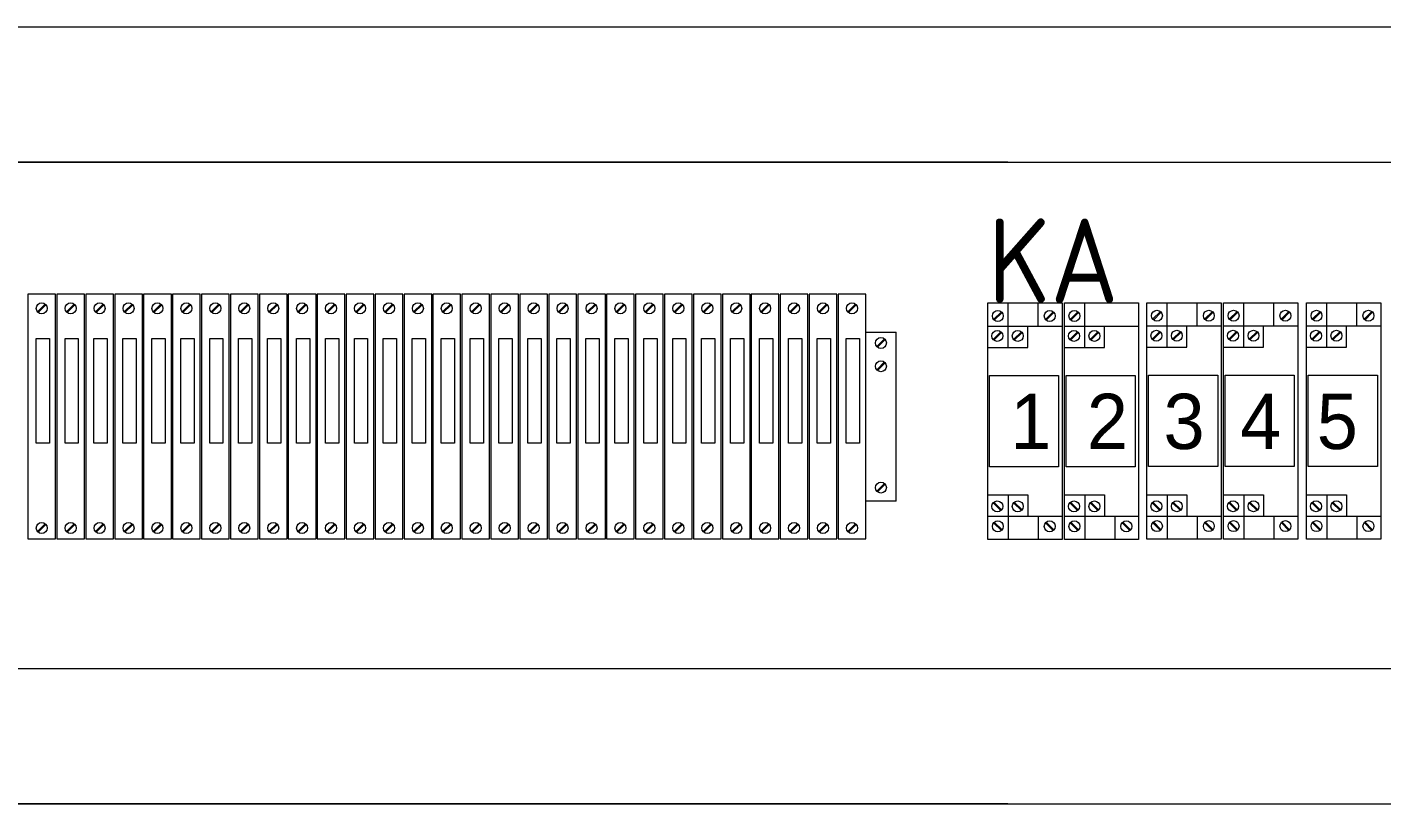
# Model space of a CAD drawing. Header units: millimetres. Extents: x 32721 to 72822, y 57624 to 123188.
# Drawn here: x 33314.6 to 33517.4, y 65275.7 to 65392 of the extents above; entities that cross this region are included whole.
import ezdxf

# ---------------------------------------------------------------- set-up
doc = ezdxf.new("R2010")
doc.units = ezdxf.units.MM
doc.header["$LTSCALE"] = 10
doc.layers.add('1轮廓实线层', color=7, linetype='Continuous', lineweight=18)
doc.layers.add('6文字层', color=3, linetype='Continuous', lineweight=18)
doc.styles.get("Standard").update_dxf_attribs({"font": 'isocp.shx', "width": 0.707, "bigfont": 'hztxt.shx'})
doc.styles.add('样式 1', font='SIMYOU.TTF', dxfattribs={"width": 0.75})

msp = doc.modelspace()

# ---------------------------------------------------------------- linework, layer by layer
at = {"layer": '1轮廓实线层'}
for p, q in [((33461.45, 65391.99), (33085.7, 65391.99)), ((33664.11, 65391.99), (33085.71, 65391.99)), ((33461.45, 65371.77), (33085.7, 65371.77)), ((33085.7, 65371.77), (33664.12, 65371.77)), ((33461.45, 65295.96), (33085.7, 65295.96)), ((33664.12, 65295.96), (33085.7, 65295.96)), ((33461.45, 65275.75), (33085.7, 65275.75)), ((33085.7, 65275.75), (33664.12, 65275.75))]:
    msp.add_line(p, q, dxfattribs=at)
at = {"layer": '1轮廓实线层', "lineweight": 13}
for p, q in [((33318.87, 65352.03), (33314.73, 65352.03)), ((33314.73, 65352.03), (33314.73, 65315.39)), ((33318.87, 65315.39), (33318.87, 65352.03)), ((33323.2, 65352.03), (33319.06, 65352.03)), ((33319.06, 65352.03), (33319.06, 65315.39)), ((33323.2, 65315.39), (33323.2, 65352.03)), ((33327.53, 65352.03), (33323.39, 65352.03)), ((33323.39, 65352.03), (33323.39, 65315.39)), ((33327.53, 65315.39), (33327.53, 65352.03)), ((33331.87, 65352.03), (33327.72, 65352.03)), ((33327.72, 65352.03), (33327.72, 65315.39)), ((33331.87, 65315.39), (33331.87, 65352.03)), ((33336.2, 65352.03), (33332.05, 65352.03)), ((33332.05, 65352.03), (33332.05, 65315.39)), ((33336.2, 65315.39), (33336.2, 65352.03)), ((33340.53, 65352.03), (33336.38, 65352.03)), ((33336.38, 65352.03), (33336.38, 65315.39)), ((33340.53, 65315.39), (33340.53, 65352.03)), ((33344.86, 65352.03), (33340.72, 65352.03)), ((33340.72, 65352.03), (33340.72, 65315.39)), ((33344.86, 65315.39), (33344.86, 65352.03)), ((33349.19, 65352.03), (33345.05, 65352.03)), ((33345.05, 65352.03), (33345.05, 65315.39)), ((33349.19, 65315.39), (33349.19, 65352.03)), ((33353.52, 65352.03), (33349.38, 65352.03)), ((33349.38, 65352.03), (33349.38, 65315.39)), ((33353.52, 65315.39), (33353.52, 65352.03)), ((33357.86, 65352.03), (33353.71, 65352.03)), ((33353.71, 65352.03), (33353.71, 65315.39)), ((33357.86, 65315.39), (33357.86, 65352.03)), ((33362.19, 65352.03), (33358.04, 65352.03)), ((33358.04, 65352.03), (33358.04, 65315.39)), ((33362.19, 65315.39), (33362.19, 65352.03)), ((33366.52, 65352.03), (33362.37, 65352.03)), ((33362.37, 65352.03), (33362.37, 65315.39)), ((33366.52, 65315.39), (33366.52, 65352.03)), ((33370.85, 65352.03), (33366.71, 65352.03)), ((33366.71, 65352.03), (33366.71, 65315.39)), ((33370.85, 65315.39), (33370.85, 65352.03)), ((33375.18, 65352.03), (33371.04, 65352.03)), ((33371.04, 65352.03), (33371.04, 65315.39)), ((33375.18, 65315.39), (33375.18, 65352.03)), ((33379.51, 65352.03), (33375.37, 65352.03)), ((33375.37, 65352.03), (33375.37, 65315.39)), ((33379.51, 65315.39), (33379.51, 65352.03)), ((33383.84, 65352.03), (33379.7, 65352.03)), ((33379.7, 65352.03), (33379.7, 65315.39)), ((33383.84, 65315.39), (33383.84, 65352.03)), ((33388.18, 65352.03), (33384.03, 65352.03)), ((33384.03, 65352.03), (33384.03, 65315.39)), ((33388.18, 65315.39), (33388.18, 65352.03)), ((33392.51, 65352.03), (33388.36, 65352.03)), ((33388.36, 65352.03), (33388.36, 65315.39)), ((33392.51, 65315.39), (33392.51, 65352.03)), ((33396.84, 65352.03), (33392.7, 65352.03)), ((33392.7, 65352.03), (33392.7, 65315.39)), ((33396.84, 65315.39), (33396.84, 65352.03)), ((33401.18, 65352.03), (33397.04, 65352.03)), ((33397.04, 65352.03), (33397.04, 65315.39)), ((33401.18, 65315.39), (33401.18, 65352.03)), ((33405.51, 65352.03), (33401.37, 65352.03)), ((33401.37, 65352.03), (33401.37, 65315.39)), ((33405.51, 65315.39), (33405.51, 65352.03)), ((33409.85, 65352.03), (33405.7, 65352.03)), ((33405.7, 65352.03), (33405.7, 65315.39)), ((33409.85, 65315.39), (33409.85, 65352.03)), ((33414.18, 65352.03), (33410.03, 65352.03)), ((33410.03, 65352.03), (33410.03, 65315.39)), ((33414.18, 65315.39), (33414.18, 65352.03)), ((33418.51, 65352.03), (33414.36, 65352.03)), ((33414.36, 65352.03), (33414.36, 65315.39)), ((33418.51, 65315.39), (33418.51, 65352.03)), ((33422.84, 65352.03), (33418.7, 65352.03)), ((33418.7, 65352.03), (33418.7, 65315.39)), ((33422.84, 65315.39), (33422.84, 65352.03)), ((33427.17, 65352.03), (33423.03, 65352.03)), ((33423.03, 65352.03), (33423.03, 65315.39)), ((33427.17, 65315.39), (33427.17, 65352.03)), ((33431.5, 65352.03), (33427.36, 65352.03)), ((33427.36, 65352.03), (33427.36, 65315.39)), ((33431.5, 65315.39), (33431.5, 65352.03)), ((33435.84, 65352.03), (33431.69, 65352.03)), ((33431.69, 65352.03), (33431.69, 65315.39)), ((33435.84, 65315.39), (33435.84, 65352.03)), ((33440.17, 65352.03), (33436.02, 65352.03)), ((33436.02, 65352.03), (33436.02, 65315.39)), ((33440.17, 65315.39), (33440.17, 65352.03)), ((33316.17, 65349.37), (33317.33, 65350.53)), ((33316.27, 65349.27), (33317.43, 65350.43)), ((33320.5, 65349.37), (33321.66, 65350.53)), ((33320.6, 65349.27), (33321.76, 65350.43)), ((33324.83, 65349.37), (33325.99, 65350.53)), ((33324.93, 65349.27), (33326.09, 65350.43)), ((33329.16, 65349.37), (33330.32, 65350.53)), ((33329.26, 65349.27), (33330.43, 65350.43)), ((33333.49, 65349.37), (33334.65, 65350.53)), ((33333.6, 65349.27), (33334.76, 65350.43)), ((33337.82, 65349.37), (33338.99, 65350.53)), ((33337.93, 65349.27), (33339.09, 65350.43)), ((33342.16, 65349.37), (33343.32, 65350.53)), ((33342.26, 65349.27), (33343.42, 65350.43)), ((33346.49, 65349.37), (33347.65, 65350.53)), ((33346.59, 65349.27), (33347.75, 65350.43)), ((33350.82, 65349.37), (33351.98, 65350.53)), ((33350.92, 65349.27), (33352.08, 65350.43)), ((33355.15, 65349.37), (33356.31, 65350.53)), ((33355.25, 65349.27), (33356.41, 65350.43)), ((33359.48, 65349.37), (33360.64, 65350.53)), ((33359.58, 65349.27), (33360.75, 65350.43)), ((33363.81, 65349.37), (33364.98, 65350.53)), ((33363.92, 65349.27), (33365.08, 65350.43)), ((33368.15, 65349.37), (33369.31, 65350.53)), ((33368.25, 65349.27), (33369.41, 65350.43)), ((33372.48, 65349.37), (33373.64, 65350.53)), ((33372.58, 65349.27), (33373.74, 65350.43)), ((33376.81, 65349.37), (33377.97, 65350.53)), ((33376.91, 65349.27), (33378.07, 65350.43)), ((33381.14, 65349.37), (33382.3, 65350.53)), ((33381.24, 65349.27), (33382.4, 65350.43)), ((33385.47, 65349.37), (33386.63, 65350.53)), ((33385.57, 65349.27), (33386.74, 65350.43)), ((33389.8, 65349.37), (33390.97, 65350.53)), ((33389.91, 65349.27), (33391.07, 65350.43)), ((33394.14, 65349.37), (33395.3, 65350.53)), ((33394.24, 65349.27), (33395.4, 65350.43)), ((33398.48, 65349.37), (33399.64, 65350.53)), ((33398.58, 65349.27), (33399.74, 65350.43)), ((33402.81, 65349.37), (33403.97, 65350.53)), ((33402.91, 65349.27), (33404.07, 65350.43)), ((33407.14, 65349.37), (33408.3, 65350.53)), ((33407.24, 65349.27), (33408.41, 65350.43)), ((33411.47, 65349.37), (33412.64, 65350.53)), ((33411.58, 65349.27), (33412.74, 65350.43)), ((33415.81, 65349.37), (33416.97, 65350.53)), ((33415.91, 65349.27), (33417.07, 65350.43)), ((33420.14, 65349.37), (33421.3, 65350.53)), ((33420.24, 65349.27), (33421.4, 65350.43)), ((33424.47, 65349.37), (33425.63, 65350.53)), ((33424.57, 65349.27), (33425.73, 65350.43)), ((33428.8, 65349.37), (33429.96, 65350.53)), ((33428.9, 65349.27), (33430.06, 65350.43)), ((33433.13, 65349.37), (33434.29, 65350.53)), ((33433.23, 65349.27), (33434.4, 65350.43)), ((33437.46, 65349.37), (33438.63, 65350.53)), ((33437.57, 65349.27), (33438.73, 65350.43)), ((33458.43, 65350.71), (33469.55, 65350.71)), ((33458.43, 65315.33), (33458.43, 65350.71)), ((33459.31, 65348.23), (33460.47, 65349.39)), ((33459.41, 65348.13), (33460.57, 65349.29)), ((33461.48, 65347.83), (33461.48, 65350.71)), ((33465.98, 65347.25), (33465.98, 65350.71)), ((33467.08, 65348.23), (33468.24, 65349.39)), ((33467.18, 65348.13), (33468.34, 65349.29)), ((33469.55, 65350.71), (33469.55, 65315.33)), ((33469.9, 65350.71), (33481.02, 65350.71)), ((33469.9, 65315.33), (33469.9, 65350.71)), ((33470.78, 65348.23), (33471.94, 65349.39)), ((33470.88, 65348.13), (33472.04, 65349.29)), ((33472.95, 65347.83), (33472.95, 65350.71)), ((33481.02, 65350.71), (33481.02, 65315.33)), ((33482.25, 65350.74), (33493.37, 65350.74)), ((33482.25, 65315.36), (33482.25, 65350.74)), ((33483.12, 65348.26), (33484.29, 65349.42)), ((33483.23, 65348.15), (33484.39, 65349.32)), ((33485.3, 65347.86), (33485.3, 65350.74)), ((33489.8, 65347.28), (33489.8, 65350.74)), ((33490.9, 65348.26), (33492.06, 65349.42)), ((33491, 65348.15), (33492.16, 65349.32)), ((33493.37, 65350.74), (33493.37, 65315.36)), ((33493.72, 65350.74), (33504.84, 65350.74)), ((33493.72, 65315.36), (33493.72, 65350.74)), ((33494.6, 65348.26), (33495.76, 65349.42)), ((33494.7, 65348.15), (33495.86, 65349.32)), ((33496.77, 65347.86), (33496.77, 65350.74)), ((33501.28, 65347.28), (33501.28, 65350.74)), ((33502.37, 65348.26), (33503.53, 65349.42)), ((33502.47, 65348.15), (33503.63, 65349.32)), ((33504.84, 65350.74), (33504.84, 65315.36)), ((33506.15, 65350.74), (33517.27, 65350.74)), ((33506.15, 65315.36), (33506.15, 65350.74)), ((33507.02, 65348.26), (33508.18, 65349.42)), ((33507.12, 65348.15), (33508.29, 65349.32)), ((33509.2, 65347.86), (33509.2, 65350.74)), ((33513.7, 65347.28), (33513.7, 65350.74)), ((33514.8, 65348.26), (33515.96, 65349.42)), ((33514.9, 65348.15), (33516.06, 65349.32)), ((33517.27, 65350.74), (33517.27, 65315.36)), ((33458.43, 65347.25), (33469.55, 65347.25)), ((33461.48, 65344.05), (33461.48, 65347.83)), ((33464.43, 65344.05), (33464.43, 65347.25)), ((33469.9, 65347.25), (33481.02, 65347.25)), ((33472.95, 65344.05), (33472.95, 65347.83)), ((33475.9, 65344.05), (33475.9, 65347.25)), ((33482.25, 65347.28), (33493.37, 65347.28)), ((33485.3, 65344.07), (33485.3, 65347.86)), ((33488.25, 65344.07), (33488.25, 65347.28)), ((33493.72, 65347.28), (33504.84, 65347.28)), ((33496.77, 65344.07), (33496.77, 65347.86)), ((33499.72, 65344.07), (33499.72, 65347.28)), ((33506.15, 65347.28), (33517.27, 65347.28)), ((33509.2, 65344.07), (33509.2, 65347.86)), ((33512.15, 65344.07), (33512.15, 65347.28)), ((33440.17, 65346.34), (33444.72, 65346.34)), ((33440.17, 65321.07), (33440.17, 65346.34)), ((33441.81, 65344.19), (33442.97, 65345.35)), ((33441.91, 65344.09), (33443.07, 65345.25)), ((33444.72, 65321.07), (33444.72, 65346.34)), ((33459.23, 65345.25), (33460.39, 65346.41)), ((33459.33, 65345.14), (33460.49, 65346.3)), ((33462.29, 65345.25), (33463.46, 65346.41)), ((33462.4, 65345.14), (33463.56, 65346.3)), ((33470.7, 65345.25), (33471.87, 65346.41)), ((33470.81, 65345.14), (33471.97, 65346.3)), ((33473.77, 65345.25), (33474.93, 65346.41)), ((33473.87, 65345.14), (33475.03, 65346.3)), ((33483.05, 65345.27), (33484.21, 65346.43)), ((33483.15, 65345.17), (33484.31, 65346.33)), ((33486.11, 65345.27), (33487.27, 65346.43)), ((33486.21, 65345.17), (33487.38, 65346.33)), ((33494.52, 65345.27), (33495.68, 65346.43)), ((33494.62, 65345.17), (33495.79, 65346.33)), ((33497.59, 65345.27), (33498.75, 65346.43)), ((33497.69, 65345.17), (33498.85, 65346.33)), ((33506.95, 65345.27), (33508.11, 65346.43)), ((33507.05, 65345.17), (33508.21, 65346.33)), ((33510.01, 65345.27), (33511.17, 65346.43)), ((33510.11, 65345.17), (33511.28, 65346.33)), ((33458.43, 65344.05), (33464.43, 65344.05)), ((33469.9, 65344.05), (33475.9, 65344.05)), ((33482.25, 65344.07), (33488.25, 65344.07)), ((33493.72, 65344.07), (33499.72, 65344.07)), ((33506.15, 65344.07), (33512.15, 65344.07)), ((33441.81, 65340.71), (33442.97, 65341.88)), ((33441.91, 65340.61), (33443.07, 65341.77)), ((33441.81, 65322.55), (33442.97, 65323.71)), ((33441.91, 65322.44), (33443.07, 65323.61)), ((33444.72, 65321.07), (33440.17, 65321.07)), ((33458.43, 65321.99), (33464.43, 65321.99)), ((33459.23, 65320.79), (33460.39, 65319.63)), ((33459.33, 65320.89), (33460.49, 65319.73)), ((33461.48, 65321.99), (33461.48, 65318.2)), ((33462.29, 65320.79), (33463.46, 65319.63)), ((33462.4, 65320.89), (33463.56, 65319.73)), ((33464.43, 65321.99), (33464.43, 65318.78)), ((33469.9, 65321.99), (33475.9, 65321.99)), ((33470.7, 65320.79), (33471.87, 65319.63)), ((33470.81, 65320.89), (33471.97, 65319.73)), ((33472.95, 65321.99), (33472.95, 65318.2)), ((33473.77, 65320.79), (33474.93, 65319.63)), ((33473.87, 65320.89), (33475.03, 65319.73)), ((33475.9, 65321.99), (33475.9, 65318.78)), ((33482.25, 65322.02), (33488.25, 65322.02)), ((33483.05, 65320.82), (33484.21, 65319.66)), ((33483.15, 65320.92), (33484.31, 65319.76)), ((33485.3, 65322.02), (33485.3, 65318.23)), ((33486.11, 65320.82), (33487.27, 65319.66)), ((33486.21, 65320.92), (33487.38, 65319.76)), ((33488.25, 65322.02), (33488.25, 65318.81)), ((33493.72, 65322.02), (33499.72, 65322.02)), ((33494.52, 65320.82), (33495.68, 65319.66)), ((33494.62, 65320.92), (33495.79, 65319.76)), ((33496.77, 65322.02), (33496.77, 65318.23)), ((33497.59, 65320.82), (33498.75, 65319.66)), ((33497.69, 65320.92), (33498.85, 65319.76)), ((33499.72, 65322.02), (33499.72, 65318.81)), ((33506.15, 65322.02), (33512.15, 65322.02)), ((33506.95, 65320.82), (33508.11, 65319.66)), ((33507.05, 65320.92), (33508.21, 65319.76)), ((33509.2, 65322.02), (33509.2, 65318.23)), ((33510.01, 65320.82), (33511.17, 65319.66)), ((33510.11, 65320.92), (33511.28, 65319.76)), ((33512.15, 65322.02), (33512.15, 65318.81)), ((33458.43, 65318.78), (33469.55, 65318.78)), ((33465.98, 65318.78), (33465.98, 65315.33)), ((33469.9, 65318.78), (33481.02, 65318.78)), ((33477.46, 65318.78), (33477.46, 65315.33)), ((33482.25, 65318.81), (33493.37, 65318.81)), ((33489.8, 65318.81), (33489.8, 65315.36)), ((33493.72, 65318.81), (33504.84, 65318.81)), ((33501.28, 65318.81), (33501.28, 65315.36)), ((33506.15, 65318.81), (33517.27, 65318.81)), ((33513.7, 65318.81), (33513.7, 65315.36)), ((33316.17, 65316.5), (33317.33, 65317.66)), ((33316.27, 65316.4), (33317.43, 65317.56)), ((33320.5, 65316.5), (33321.66, 65317.66)), ((33320.6, 65316.4), (33321.76, 65317.56)), ((33324.83, 65316.5), (33325.99, 65317.66)), ((33324.93, 65316.4), (33326.09, 65317.56)), ((33329.16, 65316.5), (33330.32, 65317.66)), ((33329.26, 65316.4), (33330.43, 65317.56)), ((33333.49, 65316.5), (33334.65, 65317.66)), ((33333.6, 65316.4), (33334.76, 65317.56)), ((33337.82, 65316.5), (33338.99, 65317.66)), ((33337.93, 65316.4), (33339.09, 65317.56)), ((33342.16, 65316.5), (33343.32, 65317.66)), ((33342.26, 65316.4), (33343.42, 65317.56)), ((33346.49, 65316.5), (33347.65, 65317.66)), ((33346.59, 65316.4), (33347.75, 65317.56)), ((33350.82, 65316.5), (33351.98, 65317.66)), ((33350.92, 65316.4), (33352.08, 65317.56)), ((33355.15, 65316.5), (33356.31, 65317.66)), ((33355.25, 65316.4), (33356.41, 65317.56)), ((33359.48, 65316.5), (33360.64, 65317.66)), ((33359.58, 65316.4), (33360.75, 65317.56)), ((33363.81, 65316.5), (33364.98, 65317.66)), ((33363.92, 65316.4), (33365.08, 65317.56)), ((33368.15, 65316.5), (33369.31, 65317.66)), ((33368.25, 65316.4), (33369.41, 65317.56)), ((33372.48, 65316.5), (33373.64, 65317.66)), ((33372.58, 65316.4), (33373.74, 65317.56)), ((33376.81, 65316.5), (33377.97, 65317.66)), ((33376.91, 65316.4), (33378.07, 65317.56)), ((33381.14, 65316.5), (33382.3, 65317.66)), ((33381.24, 65316.4), (33382.4, 65317.56)), ((33385.47, 65316.5), (33386.63, 65317.66)), ((33385.57, 65316.4), (33386.74, 65317.56)), ((33389.8, 65316.5), (33390.97, 65317.66)), ((33389.91, 65316.4), (33391.07, 65317.56)), ((33394.14, 65316.5), (33395.3, 65317.66)), ((33394.24, 65316.4), (33395.4, 65317.56)), ((33398.48, 65316.5), (33399.64, 65317.66)), ((33398.58, 65316.4), (33399.74, 65317.56)), ((33402.81, 65316.5), (33403.97, 65317.66)), ((33402.91, 65316.4), (33404.07, 65317.56)), ((33407.14, 65316.5), (33408.3, 65317.66)), ((33407.24, 65316.4), (33408.41, 65317.56)), ((33411.47, 65316.5), (33412.64, 65317.66)), ((33411.58, 65316.4), (33412.74, 65317.56)), ((33415.81, 65316.5), (33416.97, 65317.66)), ((33415.91, 65316.4), (33417.07, 65317.56)), ((33420.14, 65316.5), (33421.3, 65317.66)), ((33420.24, 65316.4), (33421.4, 65317.56)), ((33424.47, 65316.5), (33425.63, 65317.66)), ((33424.57, 65316.4), (33425.73, 65317.56)), ((33428.8, 65316.5), (33429.96, 65317.66)), ((33428.9, 65316.4), (33430.06, 65317.56)), ((33433.13, 65316.5), (33434.29, 65317.66)), ((33433.23, 65316.4), (33434.4, 65317.56)), ((33437.46, 65316.5), (33438.63, 65317.66)), ((33437.57, 65316.4), (33438.73, 65317.56)), ((33459.31, 65317.81), (33460.47, 65316.65)), ((33459.41, 65317.91), (33460.57, 65316.75)), ((33461.48, 65318.2), (33461.48, 65315.33)), ((33467.08, 65317.81), (33468.24, 65316.65)), ((33467.18, 65317.91), (33468.34, 65316.75)), ((33470.78, 65317.81), (33471.94, 65316.65)), ((33470.88, 65317.91), (33472.04, 65316.75)), ((33472.95, 65318.2), (33472.95, 65315.33)), ((33478.55, 65317.81), (33479.71, 65316.65)), ((33478.65, 65317.91), (33479.82, 65316.75)), ((33483.12, 65317.84), (33484.29, 65316.68)), ((33483.23, 65317.94), (33484.39, 65316.78)), ((33485.3, 65318.23), (33485.3, 65315.36)), ((33490.9, 65317.84), (33492.06, 65316.68)), ((33491, 65317.94), (33492.16, 65316.78)), ((33494.6, 65317.84), (33495.76, 65316.68)), ((33494.7, 65317.94), (33495.86, 65316.78)), ((33496.77, 65318.23), (33496.77, 65315.36)), ((33502.37, 65317.84), (33503.53, 65316.68)), ((33502.47, 65317.94), (33503.63, 65316.78)), ((33507.02, 65317.84), (33508.18, 65316.68)), ((33507.12, 65317.94), (33508.29, 65316.78)), ((33509.2, 65318.23), (33509.2, 65315.36)), ((33514.8, 65317.84), (33515.96, 65316.68)), ((33514.9, 65317.94), (33516.06, 65316.78)), ((33314.73, 65315.39), (33318.87, 65315.39)), ((33319.06, 65315.39), (33323.2, 65315.39)), ((33323.39, 65315.39), (33327.53, 65315.39)), ((33327.72, 65315.39), (33331.87, 65315.39)), ((33332.05, 65315.39), (33336.2, 65315.39)), ((33336.38, 65315.39), (33340.53, 65315.39)), ((33340.72, 65315.39), (33344.86, 65315.39)), ((33345.05, 65315.39), (33349.19, 65315.39)), ((33349.38, 65315.39), (33353.52, 65315.39)), ((33353.71, 65315.39), (33357.86, 65315.39)), ((33358.04, 65315.39), (33362.19, 65315.39)), ((33362.37, 65315.39), (33366.52, 65315.39)), ((33366.71, 65315.39), (33370.85, 65315.39)), ((33371.04, 65315.39), (33375.18, 65315.39)), ((33375.37, 65315.39), (33379.51, 65315.39)), ((33379.7, 65315.39), (33383.84, 65315.39)), ((33384.03, 65315.39), (33388.18, 65315.39)), ((33388.36, 65315.39), (33392.51, 65315.39)), ((33392.7, 65315.39), (33396.84, 65315.39)), ((33397.04, 65315.39), (33401.18, 65315.39)), ((33401.37, 65315.39), (33405.51, 65315.39)), ((33405.7, 65315.39), (33409.85, 65315.39)), ((33410.03, 65315.39), (33414.18, 65315.39)), ((33414.36, 65315.39), (33418.51, 65315.39)), ((33418.7, 65315.39), (33422.84, 65315.39)), ((33423.03, 65315.39), (33427.17, 65315.39)), ((33427.36, 65315.39), (33431.5, 65315.39)), ((33431.69, 65315.39), (33435.84, 65315.39)), ((33436.02, 65315.39), (33440.17, 65315.39)), ((33469.55, 65315.33), (33458.43, 65315.33)), ((33481.02, 65315.33), (33469.9, 65315.33)), ((33493.37, 65315.36), (33482.25, 65315.36)), ((33504.84, 65315.36), (33493.72, 65315.36)), ((33517.27, 65315.36), (33506.15, 65315.36))]:
    msp.add_line(p, q, dxfattribs=at)
for points in [[(33315.95, 65345.38), (33317.94, 65345.38), (33317.94, 65329.74), (33315.95, 65329.74)], [(33320.28, 65345.38), (33322.27, 65345.38), (33322.27, 65329.74), (33320.28, 65329.74)], [(33324.61, 65345.38), (33326.61, 65345.38), (33326.61, 65329.74), (33324.61, 65329.74)], [(33328.94, 65345.38), (33330.94, 65345.38), (33330.94, 65329.74), (33328.94, 65329.74)], [(33333.27, 65345.38), (33335.27, 65345.38), (33335.27, 65329.74), (33333.27, 65329.74)], [(33337.61, 65345.38), (33339.6, 65345.38), (33339.6, 65329.74), (33337.61, 65329.74)], [(33341.94, 65345.38), (33343.93, 65345.38), (33343.93, 65329.74), (33341.94, 65329.74)], [(33346.27, 65345.38), (33348.26, 65345.38), (33348.26, 65329.74), (33346.27, 65329.74)], [(33350.6, 65345.38), (33352.6, 65345.38), (33352.6, 65329.74), (33350.6, 65329.74)], [(33354.93, 65345.38), (33356.93, 65345.38), (33356.93, 65329.74), (33354.93, 65329.74)], [(33359.26, 65345.38), (33361.26, 65345.38), (33361.26, 65329.74), (33359.26, 65329.74)], [(33363.6, 65345.38), (33365.59, 65345.38), (33365.59, 65329.74), (33363.6, 65329.74)], [(33367.93, 65345.38), (33369.92, 65345.38), (33369.92, 65329.74), (33367.93, 65329.74)], [(33372.26, 65345.38), (33374.25, 65345.38), (33374.25, 65329.74), (33372.26, 65329.74)], [(33376.59, 65345.38), (33378.58, 65345.38), (33378.58, 65329.74), (33376.59, 65329.74)], [(33380.92, 65345.38), (33382.92, 65345.38), (33382.92, 65329.74), (33380.92, 65329.74)], [(33385.25, 65345.38), (33387.25, 65345.38), (33387.25, 65329.74), (33385.25, 65329.74)], [(33389.59, 65345.38), (33391.58, 65345.38), (33391.58, 65329.74), (33389.59, 65329.74)], [(33393.92, 65345.38), (33395.91, 65345.38), (33395.91, 65329.74), (33393.92, 65329.74)], [(33398.26, 65345.38), (33400.25, 65345.38), (33400.25, 65329.74), (33398.26, 65329.74)], [(33402.59, 65345.38), (33404.59, 65345.38), (33404.59, 65329.74), (33402.59, 65329.74)], [(33406.92, 65345.38), (33408.92, 65345.38), (33408.92, 65329.74), (33406.92, 65329.74)], [(33411.26, 65345.38), (33413.25, 65345.38), (33413.25, 65329.74), (33411.26, 65329.74)], [(33415.59, 65345.38), (33417.58, 65345.38), (33417.58, 65329.74), (33415.59, 65329.74)], [(33419.92, 65345.38), (33421.91, 65345.38), (33421.91, 65329.74), (33419.92, 65329.74)], [(33424.25, 65345.38), (33426.24, 65345.38), (33426.24, 65329.74), (33424.25, 65329.74)], [(33428.58, 65345.38), (33430.58, 65345.38), (33430.58, 65329.74), (33428.58, 65329.74)], [(33432.91, 65345.38), (33434.91, 65345.38), (33434.91, 65329.74), (33432.91, 65329.74)], [(33437.25, 65345.38), (33439.24, 65345.38), (33439.24, 65329.74), (33437.25, 65329.74)], [(33458.68, 65339.85), (33469.04, 65339.85), (33469.04, 65326.19), (33458.68, 65326.19)], [(33470.15, 65339.85), (33480.52, 65339.85), (33480.52, 65326.19), (33470.15, 65326.19)], [(33482.49, 65339.88), (33492.86, 65339.88), (33492.86, 65326.22), (33482.49, 65326.22)], [(33493.97, 65339.88), (33504.33, 65339.88), (33504.33, 65326.22), (33493.97, 65326.22)], [(33506.39, 65339.88), (33516.76, 65339.88), (33516.76, 65326.22), (33506.39, 65326.22)]]:
    msp.add_lwpolyline(points, close=True, dxfattribs=at)
for centre in [(33316.8, 65349.9), (33321.13, 65349.9), (33325.46, 65349.9), (33329.79, 65349.9), (33334.12, 65349.9), (33338.46, 65349.9), (33342.79, 65349.9), (33347.12, 65349.9), (33351.45, 65349.9), (33355.78, 65349.9), (33360.11, 65349.9), (33364.45, 65349.9), (33368.78, 65349.9), (33373.11, 65349.9), (33377.44, 65349.9), (33381.77, 65349.9), (33386.1, 65349.9), (33390.44, 65349.9), (33394.77, 65349.9), (33399.11, 65349.9), (33403.44, 65349.9), (33407.77, 65349.9), (33412.11, 65349.9), (33416.44, 65349.9), (33420.77, 65349.9), (33425.1, 65349.9), (33429.43, 65349.9), (33433.76, 65349.9), (33438.1, 65349.9), (33459.94, 65348.76), (33467.71, 65348.76), (33471.41, 65348.76), (33483.76, 65348.79), (33491.53, 65348.79), (33495.23, 65348.79), (33503, 65348.79), (33507.65, 65348.79), (33515.43, 65348.79), (33442.44, 65344.72), (33459.86, 65345.78), (33462.93, 65345.78), (33471.34, 65345.78), (33474.4, 65345.78), (33483.68, 65345.8), (33486.74, 65345.8), (33495.15, 65345.8), (33498.22, 65345.8), (33507.58, 65345.8), (33510.64, 65345.8), (33442.44, 65341.24), (33442.44, 65323.08), (33459.86, 65320.26), (33462.93, 65320.26), (33471.34, 65320.26), (33474.4, 65320.26), (33483.68, 65320.29), (33486.74, 65320.29), (33495.15, 65320.29), (33498.22, 65320.29), (33507.58, 65320.29), (33510.64, 65320.29), (33316.8, 65317.03), (33321.13, 65317.03), (33325.46, 65317.03), (33329.79, 65317.03), (33334.12, 65317.03), (33338.46, 65317.03), (33342.79, 65317.03), (33347.12, 65317.03), (33351.45, 65317.03), (33355.78, 65317.03), (33360.11, 65317.03), (33364.45, 65317.03), (33368.78, 65317.03), (33373.11, 65317.03), (33377.44, 65317.03), (33381.77, 65317.03), (33386.1, 65317.03), (33390.44, 65317.03), (33394.77, 65317.03), (33399.11, 65317.03), (33403.44, 65317.03), (33407.77, 65317.03), (33412.11, 65317.03), (33416.44, 65317.03), (33420.77, 65317.03), (33425.1, 65317.03), (33429.43, 65317.03), (33433.76, 65317.03), (33438.1, 65317.03), (33459.94, 65317.28), (33467.71, 65317.28), (33471.41, 65317.28), (33479.18, 65317.28), (33483.76, 65317.31), (33491.53, 65317.31), (33495.23, 65317.31), (33503, 65317.31), (33507.65, 65317.31), (33515.43, 65317.31)]:
    msp.add_circle(centre, 0.821, dxfattribs=at)

# ---------------------------------------------------------------- texts
at = {"layer": '6文字层'}
msp.add_text('KA', height=12.635, rotation=360, dxfattribs=at).set_placement((33458.43, 65350.71))
at = {"layer": '6文字层', "style": '样式 1'}
for s, p in [('1', (33461.8, 65328.85)), ('2', (33473.27, 65328.85)), ('3', (33484.75, 65328.85)), ('4', (33496.22, 65328.85)), ('5', (33507.69, 65328.85))]:
    msp.add_text(s, height=8.27, rotation=360, dxfattribs=at).set_placement(p)

doc.saveas('drawing.dxf')
